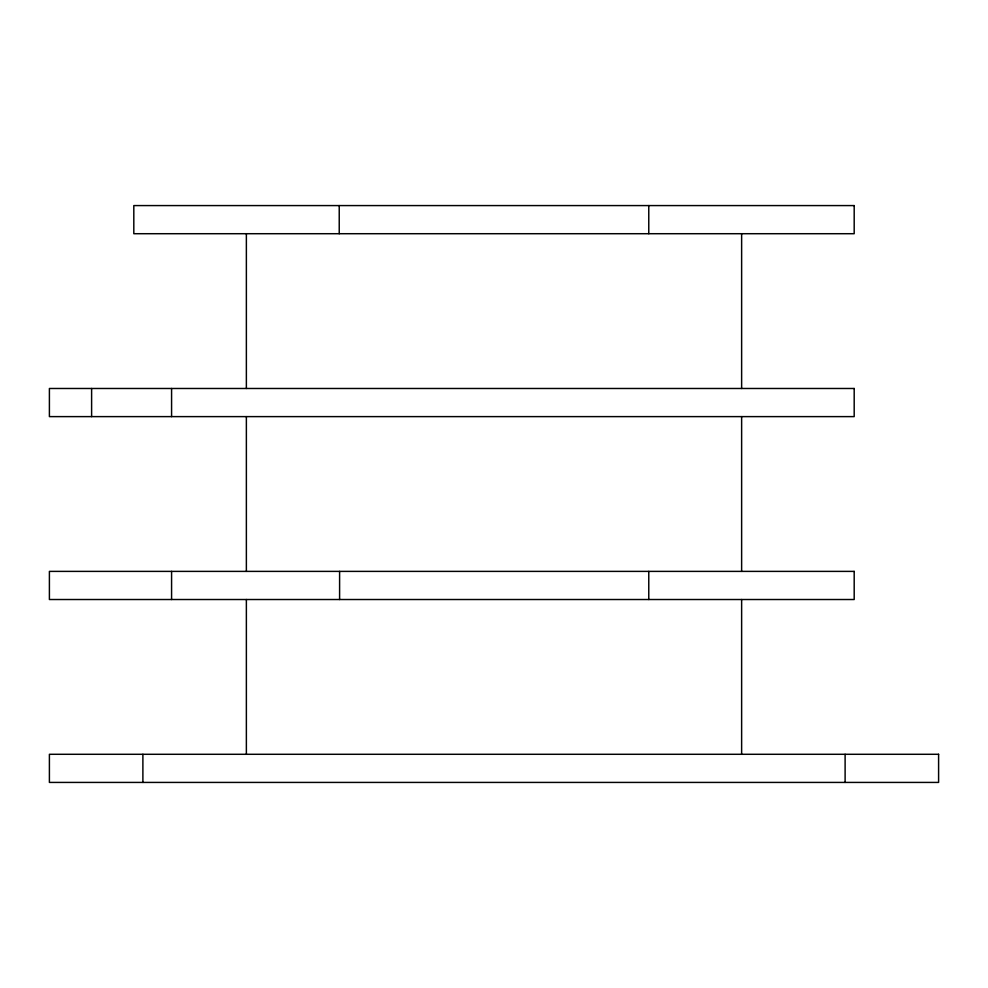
<?xml version="1.0" encoding="UTF-8"?>
<svg xmlns="http://www.w3.org/2000/svg" width="988" height="988" viewBox="0 0 988 988"><rect width="100%" height="100%" fill="white"/><g stroke="black" fill="none" stroke-linecap="round" stroke-linejoin="round"><path stroke-width="1.48" d="M845.111 754.289L845.111 782.422M741.63 233.711L741.63 388.482M741.63 416.615L741.63 571.385M741.63 599.518L741.63 754.289M648.77 205.578L648.77 233.711M648.77 571.385L648.77 599.518M339.6 571.385L339.6 599.518M339.23 205.578L339.23 233.711M246.37 233.711L246.37 388.482M246.37 416.615L246.37 571.385M246.37 599.518L246.37 754.289M171.579 388.482L171.579 416.615M171.579 571.385L171.579 599.518M142.89 754.289L142.89 782.422M91.612 388.482L91.612 416.615M854.188 205.578L133.812 205.578L133.812 233.711L854.188 233.711L854.188 205.578M854.188 388.482L49.4 388.482L49.4 416.615L854.188 416.615L854.188 388.482M854.188 571.385L49.4 571.385L49.4 599.518L854.188 599.518L854.188 571.385M938.6 754.289L49.4 754.289L49.4 782.422L938.6 782.422L938.6 754.289"/></g></svg>
